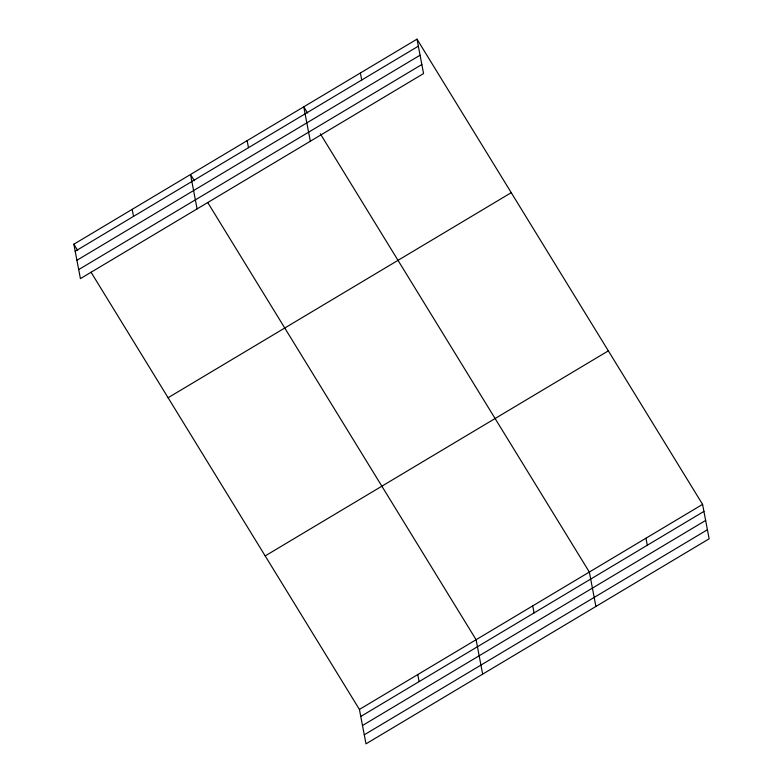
<?xml version="1.0" encoding="UTF-8"?>
<svg xmlns="http://www.w3.org/2000/svg" width="783" height="783" viewBox="0 0 783 783"><rect width="100%" height="100%" fill="white"/><g stroke="black" fill="none" stroke-linecap="round" stroke-linejoin="round"><path stroke-width="1.17" d="M417.006 39.15L423.574 73.563L80.414 278.621L73.856 244.208L417.006 39.15L702.586 504.379L709.144 538.792L365.994 743.85L359.426 709.437L91.043 272.22M75.197 251.245L418.347 46.177M76.92 260.279L420.07 55.211M78.692 269.587L421.851 64.529M168.091 397.735L511.25 192.677M265.192 555.91L608.342 350.853M359.426 709.437L702.586 504.379M360.767 716.474L703.927 511.407M362.49 725.508L705.649 520.441M364.271 734.816L707.421 529.748M307.592 113.046L303.765 106.821L310.332 141.234M320.325 133.795L589.345 572.05L595.902 606.463M194.35 180.716L190.523 174.492L197.091 208.904M207.72 202.503L476.103 639.721L482.661 674.134M73.856 244.208L77.674 250.433M645.965 538.215L647.306 545.242M532.724 605.885L534.065 612.913M360.386 72.985L361.726 80.013M417.76 674.584L419.101 681.611M247.144 140.656L248.485 147.684M132.19 209.355L133.531 216.382"/></g></svg>
